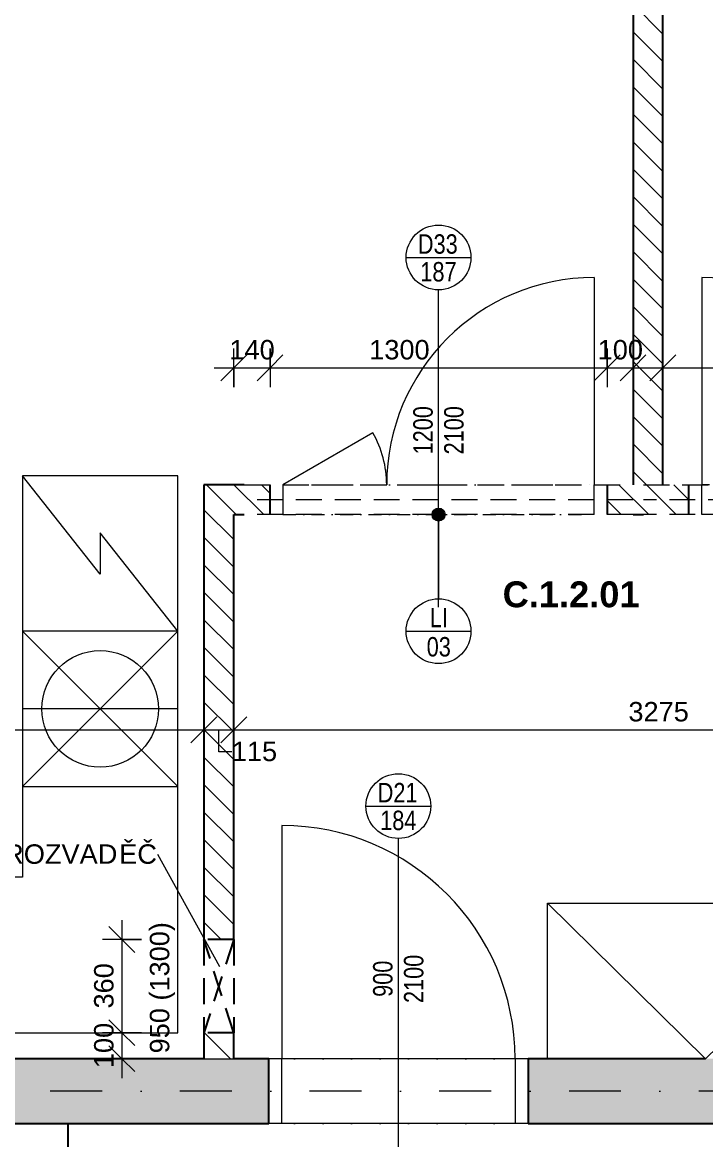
# Model space of a CAD drawing. Header units: millimetres. Extents: x -47427 to -6020, y -7799 to 12520.
# Drawn here: x -35010 to -32375, y -789 to 3523 of the extents above; entities that cross this region are included whole.
import ezdxf

# ---------------------------------------------------------------- set-up
doc = ezdxf.new("R2010")
doc.units = ezdxf.units.MM
for name, pattern in [('HA_Dash_3mm-S1mm', [150, 100, -50]), ('HA_DashDot_10mm-S3mm', [500, 200, -150, 0, -150]), ('HA_DashDot_2_2mm-S0_6mm', [110, 50, -30, 0, -30])]:
    doc.linetypes.add(name, pattern=pattern)
for name, color, linetype, lineweight in [('A-____-____-DIMS', 9, 'Continuous', 5), ('A-____-____-DIMS-50', 9, 'Continuous', 5), ('A-____-____-IDEN', 9, 'Continuous', 9), ('A-AREA-____-IDEN', 9, 'Continuous', 9), ('A-DETL-____-HDLN', 9, 'HA_Dash_3mm-S1mm', 25), ('A-DOOR-____-IDEN', 9, 'Continuous', 9), ('A-DOOR-____-MCUT', 9, 'HA_DashDot_2_2mm-S0_6mm', 9), ('A-DOOR-____-OTLN', 9, 'Continuous', 9), ('A-DOOR-FRAM-MCUT', 9, 'Continuous', 9), ('A-GENM-____-HDLN', 9, 'HA_Dash_3mm-S1mm', 9), ('A-GENM-____-IDEN', 9, 'Continuous', 9), ('A-GENM-____-MCUT', 9, 'HA_Dash_3mm-S1mm', 25), ('A-GENM-____-OTLN', 9, 'Continuous', 9), ('A-WALL-____-MCUT', 9, 'Continuous', 25), ('A-WALL-____-PATT', 9, 'Continuous', 25), ('I-FURN-____-OTLN', 9, 'Continuous', 9), ('I-WALL-____-MCUT', 9, 'Continuous', 25), ('Q-CASE-____-OTLN', 9, 'Continuous', 9), ('Q-SPCQ-____-OTLN', 9, 'Continuous', 9), ('S-GRID-____-OTLN', 9, 'Continuous', 5)]:
    doc.layers.add(name, color=color, linetype=linetype, lineweight=lineweight)
doc.styles.add('Arial_1', font='arial.ttf', dxfattribs={"height": 75})
doc.styles.add('Arial_2', font='arial.ttf', dxfattribs={"width": 0.8, "height": 75})
doc.styles.add('Arial_B', font='arialbd.ttf', dxfattribs={"height": 100})
doc.dimstyles.new('Inner_Dimensions', dxfattribs={"dimscale": 304.8, "dimtxt": 76.519455, "dimasz": 0.328084, "dimexe": 0.246063, "dimexo": 0.0625, "dimgap": 0.032808, "dimtad": 1, "dimdec": 0, "dimzin": 0, "dimdsep": 46, "dimtxsty": 'Arial_1', "dimblk1": 'OBLIQUE', "dimblk2": 'OBLIQUE', "dimsah": 1, "dimcen": 0.09, "dimdle": 0.246063, "dimazin": 0, "dimtfac": 1, "dimtdec": 4, "dimtix": 1, "dimtmove": 2, "dimatfit": 3, "dimfxl": 0.246063, "dimfxlon": 1, "dimtvp": 1, "dimtolj": 1, "dimtzin": 0, "dimlwd": 9, "dimlwe": 9, "dimarcsym": 2})
doc.dimstyles.new('Inner_Dimensions_1', dxfattribs={"dimscale": 304.8, "dimtxt": 76.519455, "dimasz": 0.328084, "dimexe": 0.246063, "dimexo": 0.0625, "dimgap": 0.032808, "dimtad": 1, "dimdec": 0, "dimzin": 0, "dimdsep": 46, "dimtxsty": 'Arial_1', "dimblk1": 'OBLIQUE', "dimblk2": 'OBLIQUE', "dimsah": 1, "dimcen": 0.09, "dimdle": 0.246063, "dimazin": 0, "dimtfac": 1, "dimtdec": 4, "dimtix": 1, "dimtmove": 1, "dimatfit": 3, "dimfxl": 0.246063, "dimfxlon": 1, "dimtvp": 1, "dimtolj": 1, "dimtzin": 0, "dimlwd": 9, "dimlwe": 9, "dimarcsym": 2})
doc.dimstyles.new('Inner_Dimensions_2', dxfattribs={"dimscale": 304.8, "dimtxt": 76.519455, "dimasz": 0.328084, "dimexe": 0.246063, "dimexo": 0.0625, "dimgap": 0.032808, "dimtad": 1, "dimdec": 0, "dimzin": 0, "dimdsep": 46, "dimtxsty": 'Arial_1', "dimblk1": 'OBLIQUE', "dimblk2": 'OBLIQUE', "dimsah": 1, "dimcen": 0.09, "dimdle": 0.246063, "dimazin": 0, "dimtfac": 1, "dimtdec": 4, "dimtix": 1, "dimtmove": 0, "dimatfit": 3, "dimfxl": 0.246063, "dimfxlon": 1, "dimtvp": 1, "dimtolj": 1, "dimtzin": 0, "dimlwd": 9, "dimlwe": 9, "dimarcsym": 2})
pattern_1 = [(135, (0, 0), (-53.03301, -53.03301), [])]

# ---------------------------------------------------------------- blocks, each defined once
blk = doc.blocks.new('HA_DR_Single_Swing_Solid - In_BJ_900x2100_Vstup-2040222-DPS_1NP-C')
at = {"layer": 'A-DOOR-____-MCUT'}
for p, q in [((-450, 125), (450, 125)), ((-450, -125), (450, -125))]:
    blk.add_line(p, q, dxfattribs=at)
at = {"layer": 'A-DOOR-____-OTLN'}
for p, q in [((-500, 125), (500, 125)), ((-500, -125), (500, -125))]:
    blk.add_line(p, q, dxfattribs=at)
at = {"layer": 'A-DOOR-____-OTLN', "lineweight": 5}
blk.add_line((450, -1025), (450, -125), dxfattribs=at)
blk.add_arc((450, -125), 900, 180, 270, dxfattribs=at)
at = {"layer": 'A-DOOR-FRAM-MCUT'}
for p, q in [((-450, -125), (-450, 125)), ((450, 125), (450, -125))]:
    blk.add_line(p, q, dxfattribs=at)
blk = doc.blocks.new('HA_DR_Double_Swing_Solid - In_BJ_1200x2100_800-1662813-DPS_1NP-C')
at = {"layer": 'A-DOOR-____-MCUT'}
for p, q in [((-600, 57.5), (600, 57.5)), ((-600, -57.5), (600, -57.5))]:
    blk.add_line(p, q, dxfattribs=at)
at = {"layer": 'A-DOOR-____-OTLN', "lineweight": 5}
for p, q in [((600, 857.5), (600, 57.5)), ((-253.6, 257.5), (-599.9, 57.5))]:
    blk.add_line(p, q, dxfattribs=at)
for centre, radius, start, end in [((600, 57.5), 800, 90, 180), ((-600, 57.5), 400, 360, 30)]:
    blk.add_arc(centre, radius, start, end, dxfattribs=at)
at = {"layer": 'A-DOOR-FRAM-MCUT'}
for p, q in [((-600, 57.5), (-600, -57.5)), ((600, -57.5), (600, 57.5))]:
    blk.add_line(p, q, dxfattribs=at)
blk = doc.blocks.new('HA_DR_Single_Swing_Solid - In_BJ_800x2100-2040331-DPS_1NP-C')
at = {"layer": 'A-DOOR-____-MCUT'}
for p, q in [((-400, 57.5), (400, 57.5)), ((-400, -57.5), (400, -57.5))]:
    blk.add_line(p, q, dxfattribs=at)
at = {"layer": 'A-DOOR-____-OTLN', "lineweight": 5}
blk.add_line((400, -857.5), (400, -57.5), dxfattribs=at)
blk.add_arc((400, -57.5), 800, 180, 270, dxfattribs=at)
at = {"layer": 'A-DOOR-FRAM-MCUT'}
for p, q in [((-400, -57.5), (-400, 57.5)), ((400, 57.5), (400, -57.5))]:
    blk.add_line(p, q, dxfattribs=at)
blk = doc.blocks.new('Lednice_Mraznička_ADNS - Lednice 600x600x1800-1423141-DPS_1NP-C')
at = {"layer": 'Q-SPCQ-____-OTLN'}
for p, q in [((300, 300), (-300, 300)), ((-300, 300), (-300, -300)), ((300, 300), (-80, 0)), ((80, 0), (-300, -300)), ((-80, 0), (80, 0)), ((-300, -300), (300, -300))]:
    blk.add_line(p, q, dxfattribs=at)
blk = doc.blocks.new('Kuchyňská_linka_myčka_ADNS - Myčka-1423139-DPS_1NP-C')
at = {"layer": 'Q-SPCQ-____-OTLN'}
for p, q in [((300, 300), (-300, 300)), ((-300, 300), (-300, -300)), ((300, 300), (-300, -300)), ((-300, 300), (300, -300)), ((300, 300), (-300, 300)), ((-300, 300), (-300, 0)), ((300, -300), (300, 300)), ((300, 0), (300, 300)), ((-300, 0), (300, 0)), ((-300, -300), (300, -300))]:
    blk.add_line(p, q, dxfattribs=at)
blk.add_circle((0, 0), 225, dxfattribs=at)
blk = doc.blocks.new('NAB_Šatní_skříň_ADNS - 600x2000xšířka-1703272-DPS_1NP-C')
at = {"layer": 'I-FURN-____-OTLN'}
for p, q in [((0, -600), (610, 0)), ((610, 0), (1220, -600)), ((1220, 0), (1220, -599.9)), ((1219.9, -600), (0.1, -600))]:
    blk.add_line(p, q, dxfattribs=at)
blk = doc.blocks.new('Casework 3 - Casework 6-1487061-DPS_1NP-C')
at = {"layer": 'Q-CASE-____-OTLN'}
for p, q in [((-36009.9, 1773.2), (-36609.9, 1773.2)), ((-36609.9, 1773.2), (-36609.9, 1473.2)), ((-36009.9, 1473.2), (-36009.9, 1773.2)), ((-36609.9, 873.2), (-36609.9, 238.2)), ((-36009.9, 223.2), (-36009.9, 873.2)), ((-35009.9, 573.2), (-35009.9, 223.2)), ((-34409.9, -376.8), (-34409.9, 573.2)), ((-35009.9, 223.2), (-36009.9, 223.2)), ((-36244.9, -376.8), (-34409.9, -376.8))]:
    blk.add_line(p, q, dxfattribs=at)
blk = doc.blocks.new('TB_Porotherm KP11_5_1500mm - TB_Porotherm KP11_5_1500mm-1870867-DPS_1NP-C')
at = {"layer": 'A-GENM-____-HDLN'}
for p, q in [((-750, 57.5), (750, 57.5)), ((-750, 0), (750, 0)), ((750, -57.5), (-750, -57.5))]:
    blk.add_line(p, q, dxfattribs=at)
blk = doc.blocks.new('TB_Porotherm KP11_5_1250mm - TB_Porotherm KP11_5_1250mm-1870064-DPS_1NP-C')
at = {"layer": 'A-GENM-____-HDLN'}
for p, q in [((-625, 57.5), (625, 57.5)), ((-625, 0), (625, 0)), ((625, -57.5), (-625, -57.5))]:
    blk.add_line(p, q, dxfattribs=at)
blk = doc.blocks.new('HA_GM_Opening_Rectangle_WallBased - Default-1969288-DPS_1NP-C')
at = {"layer": 'A-GENM-____-MCUT'}
for p, q in [((305, 57.5), (-55, -57.5)), ((-55, 57.5), (305, -57.5)), ((-55, 57.5), (-55, -57.5)), ((-55, 57.5), (305, 57.5)), ((305, 57.5), (305, -57.5)), ((-55, -57.5), (305, -57.5))]:
    blk.add_line(p, q, dxfattribs=at)
blk = doc.blocks.new('HA_TAG_Door_TypeMark_wDimensions - Scale50_Left with Bouble-921048-DPS_1NP-C')
at = {"layer": 'A-DOOR-____-IDEN'}
for p, q in [((-2.5, 22), (2.5, 22)), ((0, -5), (0, 19.5))]:
    blk.add_line(p, q, dxfattribs=at)
blk.add_circle((0, 22), 2.5, dxfattribs=at)
blk = doc.blocks.new('DIMBLOCK126-DPS_1NP-C')
at = {"layer": 'A-____-____-DIMS-50', "lineweight": 9}
for p, q in [((-36709.9, 867.6), (-36709.9, 717.6)), ((-36709.9, 792.6), (-36709.9, 867.6)), ((-34309.9, 867.6), (-34309.9, 717.6)), ((-34309.9, 792.6), (-34309.9, 867.6)), ((-36709.9, 792.6), (-36659.9, 842.6)), ((-34309.9, 792.6), (-34259.9, 842.6)), ((-36709.9, 792.6), (-36759.9, 742.6)), ((-36709.9, 792.6), (-34309.9, 792.6)), ((-34309.9, 792.6), (-34359.9, 742.6))]:
    blk.add_line(p, q, dxfattribs=at)
at = {"layer": 'A-____-____-DIMS-50', "color": 0, "lineweight": 9, "insert": (-35625.3, 900), "char_height": 75, "width": 276.883, "attachment_point": 1, "line_spacing_factor": 0.941778, "style": 'Arial_1'}
blk.add_mtext('2400', dxfattribs=at)
blk = doc.blocks.new('_Oblique')
at = {"color": 0, "linetype": 'ByBlock', "lineweight": -2}
blk.add_line((-0.5, -0.5), (0.5, 0.5), dxfattribs=at)
blk = doc.blocks.new('DIMBLOCK127-DPS_1NP-C')
at = {"layer": 'A-____-____-DIMS-50', "lineweight": 9}
for p, q in [((-34309.9, 867.6), (-34309.9, 717.6)), ((-34309.9, 792.6), (-34309.9, 867.6)), ((-34194.9, 867.6), (-34194.9, 717.6)), ((-34194.9, 792.6), (-34194.9, 867.6)), ((-34309.9, 792.6), (-34259.9, 842.6)), ((-34194.9, 792.6), (-34144.9, 842.6)), ((-34309.9, 792.6), (-34359.9, 742.6)), ((-34309.9, 792.6), (-34194.9, 792.6)), ((-34252.2, 708.2), (-34252.4, 792.6)), ((-34194.9, 792.6), (-34244.9, 742.6)), ((-34202.2, 708.2), (-34252.2, 708.2))]:
    blk.add_line(p, q, dxfattribs=at)
at = {"layer": 'A-____-____-DIMS-50', "color": 0, "lineweight": 9, "insert": (-34202.2, 746.7), "char_height": 75, "width": 207.662, "attachment_point": 1, "line_spacing_factor": 0.941778, "style": 'Arial_1'}
blk.add_mtext('115', dxfattribs=at)
blk = doc.blocks.new('DIMBLOCK128-DPS_1NP-C')
at = {"layer": 'A-____-____-DIMS-50', "lineweight": 9}
for p, q in [((-34194.9, 867.6), (-34194.9, 717.6)), ((-34194.9, 792.6), (-34194.9, 867.6)), ((-30919.9, 867.6), (-30919.9, 717.6)), ((-30919.9, 792.6), (-30919.9, 867.6)), ((-34194.9, 792.6), (-34144.9, 842.6)), ((-30919.9, 792.6), (-30869.9, 842.6)), ((-34194.9, 792.6), (-34244.9, 742.6)), ((-34194.9, 792.6), (-30919.9, 792.6)), ((-30919.9, 792.6), (-30969.9, 742.6))]:
    blk.add_line(p, q, dxfattribs=at)
at = {"layer": 'A-____-____-DIMS-50', "color": 0, "lineweight": 9, "insert": (-32672.8, 900), "char_height": 75, "width": 276.883, "attachment_point": 1, "line_spacing_factor": 0.941778, "style": 'Arial_1'}
blk.add_mtext('3275', dxfattribs=at)
blk = doc.blocks.new('DIMBLOCK169-DPS_1NP-C')
at = {"layer": 'A-____-____-DIMS-50', "lineweight": 9}
for p, q in [((-32539.9, 2264.8), (-32539.9, 2114.8)), ((-32539.9, 2189.8), (-32539.9, 2264.8)), ((-31989.9, 2264.8), (-31989.9, 2114.8)), ((-31989.9, 2189.8), (-31989.9, 2264.8)), ((-32539.9, 2189.8), (-32489.9, 2239.8)), ((-31989.9, 2189.8), (-31939.9, 2239.8)), ((-32614.9, 2189.8), (-31914.9, 2189.8)), ((-32539.9, 2189.8), (-32589.9, 2139.8)), ((-31989.9, 2189.8), (-32039.9, 2139.8))]:
    blk.add_line(p, q, dxfattribs=at)
at = {"layer": 'A-____-____-DIMS-50', "color": 0, "lineweight": 9, "insert": (-32351.4, 2297.2), "char_height": 75, "width": 207.662, "attachment_point": 1, "line_spacing_factor": 0.941778, "style": 'Arial_1'}
blk.add_mtext('550', dxfattribs=at)
blk = doc.blocks.new('DIMBLOCK170-DPS_1NP-C')
at = {"layer": 'A-____-____-DIMS-50', "lineweight": 9}
for p, q in [((-34194.9, 2114.8), (-34194.9, 2264.8)), ((-34054.9, 2264.8), (-34054.9, 2114.8)), ((-34054.9, 2189.8), (-34054.9, 2264.8)), ((-34194.9, 2189.8), (-34144.9, 2239.8)), ((-34054.9, 2189.8), (-34004.9, 2239.8)), ((-34269.9, 2189.8), (-34054.9, 2189.8)), ((-34194.9, 2189.8), (-34244.9, 2139.8)), ((-34194.9, 2189.8), (-34194.9, 2114.8)), ((-34054.9, 2189.8), (-34104.9, 2139.8))]:
    blk.add_line(p, q, dxfattribs=at)
at = {"layer": 'A-____-____-DIMS-50', "color": 0, "lineweight": 9, "insert": (-34211.4, 2297.2), "char_height": 75, "width": 207.662, "attachment_point": 1, "line_spacing_factor": 0.941778, "style": 'Arial_1'}
blk.add_mtext('140', dxfattribs=at)
blk = doc.blocks.new('DIMBLOCK171-DPS_1NP-C')
at = {"layer": 'A-____-____-DIMS-50', "lineweight": 9}
for p, q in [((-34054.9, 2264.8), (-34054.9, 2114.8)), ((-34054.9, 2189.8), (-34054.9, 2264.8)), ((-32754.9, 2264.8), (-32754.9, 2114.8)), ((-32754.9, 2189.8), (-32754.9, 2264.8)), ((-34054.9, 2189.8), (-34004.9, 2239.8)), ((-32754.9, 2189.8), (-32704.9, 2239.8)), ((-34054.9, 2189.8), (-34104.9, 2139.8)), ((-34054.9, 2189.8), (-32754.9, 2189.8)), ((-32754.9, 2189.8), (-32804.9, 2139.8))]:
    blk.add_line(p, q, dxfattribs=at)
at = {"layer": 'A-____-____-DIMS-50', "color": 0, "lineweight": 9, "insert": (-33672.4, 2297.2), "char_height": 75, "width": 276.883, "attachment_point": 1, "line_spacing_factor": 0.941778, "style": 'Arial_1'}
blk.add_mtext('1300', dxfattribs=at)
blk = doc.blocks.new('DIMBLOCK172-DPS_1NP-C')
at = {"layer": 'A-____-____-DIMS-50', "lineweight": 9}
for p, q in [((-32754.9, 2264.8), (-32754.9, 2114.8)), ((-32754.9, 2189.8), (-32754.9, 2264.8)), ((-32654.9, 2264.8), (-32654.9, 2114.8)), ((-32654.9, 2189.8), (-32654.9, 2264.8)), ((-32754.9, 2189.8), (-32704.9, 2239.8)), ((-32654.9, 2189.8), (-32604.9, 2239.8)), ((-32754.9, 2189.8), (-32804.9, 2139.8)), ((-32754.9, 2189.8), (-32579.9, 2189.8)), ((-32654.9, 2189.8), (-32704.9, 2139.8))]:
    blk.add_line(p, q, dxfattribs=at)
at = {"layer": 'A-____-____-DIMS-50', "color": 0, "lineweight": 9, "insert": (-32791.4, 2297.2), "char_height": 75, "width": 207.662, "attachment_point": 1, "line_spacing_factor": 0.941778, "style": 'Arial_1'}
blk.add_mtext('100', dxfattribs=at)
blk = doc.blocks.new('DIMBLOCK195-DPS_1NP-C')
at = {"layer": 'A-____-____-DIMS-50', "lineweight": 9}
for p, q in [((-34626.1, 58.5), (-34626.1, -376.5)), ((-34626.1, -16.5), (-34676.1, 33.5)), ((-34551.1, -16.5), (-34701.1, -16.5)), ((-34626.1, -16.5), (-34576.1, -66.5)), ((-34626.1, -16.5), (-34551.1, -16.5)), ((-34626.1, -376.5), (-34676.1, -326.5)), ((-34551.1, -376.5), (-34701.1, -376.5)), ((-34626.1, -376.5), (-34576.1, -426.5)), ((-34626.1, -376.5), (-34551.1, -376.5))]:
    blk.add_line(p, q, dxfattribs=at)
at = {"layer": 'A-____-____-DIMS-50', "color": 0, "lineweight": 9, "insert": (-34733.4, -283), "char_height": 75, "width": 207.662, "attachment_point": 1, "rotation": 90, "line_spacing_factor": 0.941778, "style": 'Arial_1'}
blk.add_mtext('360', dxfattribs=at)
blk = doc.blocks.new('DIMBLOCK196-DPS_1NP-C')
at = {"layer": 'A-____-____-DIMS-50', "lineweight": 9}
for p, q in [((-34626.1, -376.5), (-34676.1, -326.5)), ((-34551.1, -376.5), (-34701.1, -376.5)), ((-34626.1, -376.5), (-34626.1, -551.8)), ((-34626.1, -376.5), (-34576.1, -426.5)), ((-34626.1, -376.5), (-34551.1, -376.5)), ((-34626.1, -476.8), (-34676.1, -426.8)), ((-34551.1, -476.8), (-34701.1, -476.8)), ((-34626.1, -476.8), (-34576.1, -526.8)), ((-34626.1, -476.8), (-34551.1, -476.8))]:
    blk.add_line(p, q, dxfattribs=at)
at = {"layer": 'A-____-____-DIMS-50', "color": 0, "lineweight": 9, "insert": (-34733.4, -513.2), "char_height": 75, "width": 207.662, "attachment_point": 1, "rotation": 90, "line_spacing_factor": 0.941778, "style": 'Arial_1'}
blk.add_mtext('100', dxfattribs=at)
blk = doc.blocks.new('HA_TAG_GM_Products - Generic-588599-DPS_1NP-C')
at = {"layer": 'A-GENM-____-IDEN'}
blk.add_line((-2.5, 0), (2.5, 0), dxfattribs=at)
blk.add_circle((0, 0), 2.5, dxfattribs=at)

msp = doc.modelspace()

# ---------------------------------------------------------------- hatches: boundary and pattern name
at = {"layer": 'A-GENM-____-IDEN'}
h = msp.add_hatch(color=256, dxfattribs=at)
edge = h.paths.add_edge_path()
edge.add_arc((-33404.9, 1623.2), 25, 0, 360)
at = {"layer": 'A-WALL-____-PATT', "lineweight": 5}
h = msp.add_hatch(dxfattribs=at)
h.set_pattern_fill('FP_3', color=256, style=0, pattern_type=2)
h.set_pattern_definition(pattern_1)
h.paths.add_polyline_path([(-32539.9, 1738.2), (-32539.9, 6148.2), (-32654.9, 6148.2), (-32654.9, 1738.2)])
h = msp.add_hatch(dxfattribs=at)
h.set_pattern_fill('FP_3', color=256, style=0, pattern_type=2)
h.set_pattern_definition(pattern_1)
h.paths.add_polyline_path([(-34194.9, -476.8), (-34194.9, -376.5), (-34309.9, -376.5), (-34309.9, -476.8), (-34262.6, -476.8)])
h.paths.add_polyline_path([(-34262.6, -16.5), (-34194.9, -16.5), (-34194.9, 1738.2), (-34309.9, 1738.2), (-34309.9, -16.5)])
h = msp.add_hatch(dxfattribs=at)
h.set_pattern_fill('FP_3', color=256, style=0, pattern_type=2)
h.set_pattern_definition(pattern_1)
h.paths.add_polyline_path([(-30919.9, 1623.2), (-30919.9, 1738.2), (-31539.9, 1738.2), (-31539.9, 1623.2), (-31070.7, 1623.2)])
h.paths.add_polyline_path([(-32439.9, 1623.2), (-32439.9, 1738.2), (-32754.9, 1738.2), (-32754.9, 1623.2)])
h.paths.add_polyline_path([(-34054.9, 1623.2), (-34054.9, 1738.2), (-34194.9, 1738.2), (-34194.9, 1623.2)])
at = {"layer": 'A-WALL-____-PATT', "lineweight": 9}
h = msp.add_hatch(color=256, dxfattribs=at)
h.paths.add_polyline_path([(-28859.9, -726.8), (-28859.9, -476.8), (-33059.9, -476.8), (-33059.9, -726.8), (-29474.7, -726.8)])
h.paths.add_polyline_path([(-34059.9, -726.8), (-34059.9, -476.8), (-39124.9, -476.8), (-39124.9, -726.8), (-34262.6, -726.8)])
h.paths.add_polyline_path([(-40124.9, -726.8), (-40124.9, -476.8), (-40224.9, -476.8), (-40224.9, -726.8)])

# ---------------------------------------------------------------- linework, layer by layer
at = {"layer": 'A-____-____-IDEN'}
msp.add_line((-34247.9, -122.5), (-34487.8, 311.9), dxfattribs=at)
at = {"layer": 'A-DETL-____-HDLN'}
msp.add_line((-34834.9, -726.8), (-34834.9, -2226.8), dxfattribs=at)
at = {"layer": 'A-GENM-____-IDEN'}
msp.add_line((-33404.9, 1623.2), (-33404.9, 1298.2), dxfattribs=at)
msp.add_circle((-33404.9, 1623.2), 25, dxfattribs=at)
at = {"layer": 'A-WALL-____-MCUT', "lineweight": 9}
msp.add_line((-34309.9, -476.8), (-34194.9, -476.8), dxfattribs=at)
at = {"layer": 'I-WALL-____-MCUT'}
for p, q in [((-32654.9, 6148.2), (-32654.9, 1738.2)), ((-32539.9, 1738.2), (-32539.9, 6148.2)), ((-34155, 1738.2), (-34309.9, 1738.2)), ((-34309.9, 1738.2), (-34309.9, -16.5)), ((-34054.9, 1623.2), (-34054.9, 1738.2)), ((-32754.9, 1738.2), (-32754.9, 1623.2)), ((-32439.9, 1623.2), (-32439.9, 1738.2)), ((-34194.9, -16.5), (-34194.9, 1623.2)), ((-34194.9, 1623.2), (-34155, 1623.2)), ((-32654.9, 1623.2), (-32615, 1623.2)), ((-34309.9, -376.5), (-34309.9, -476.8)), ((-34194.9, -476.8), (-34194.9, -376.5)), ((-34309.9, -476.8), (-36244.9, -476.8)), ((-34059.9, -476.8), (-34194.9, -476.8)), ((-34059.9, -726.8), (-34059.9, -476.8)), ((-32375, -476.8), (-33059.9, -476.8)), ((-33059.9, -476.8), (-33059.9, -726.8)), ((-39124.9, -726.8), (-34060, -726.8)), ((-33059.9, -726.8), (-30084.9, -726.8))]:
    msp.add_line(p, q, dxfattribs=at)
at = {"layer": 'S-GRID-____-OTLN', "linetype": 'HA_DashDot_10mm-S3mm', "lineweight": 9}
msp.add_line((-22199.7, -601.8), (-45827.4, -601.8), dxfattribs=at)

# ---------------------------------------------------------------- block references
at = {"layer": 'A-DOOR-____-IDEN', "xscale": 49.99999999999998, "yscale": 49.99999999999998, "zscale": 49.99999999999998}
for p in [(-33404.9, 1515.7), (-33559.9, -601.8)]:
    msp.add_blockref('HA_TAG_Door_TypeMark_wDimensions - Scale50_Left with Bouble-921048-DPS_1NP-C', p, dxfattribs=at)
at = {"layer": 'A-DOOR-____-OTLN'}
msp.add_blockref('HA_DR_Double_Swing_Solid - In_BJ_1200x2100_800-1662813-DPS_1NP-C', (-33404.9, 1680.7), dxfattribs=at)
at = {"layer": 'A-DOOR-____-OTLN', "rotation": 180}
for name, p in [('HA_DR_Single_Swing_Solid - In_BJ_800x2100-2040331-DPS_1NP-C', (-31989.9, 1680.7)), ('HA_DR_Single_Swing_Solid - In_BJ_900x2100_Vstup-2040222-DPS_1NP-C', (-33559.9, -601.8))]:
    msp.add_blockref(name, p, dxfattribs=at)
at = {"layer": 'A-GENM-____-IDEN', "xscale": 49.99999999999998, "yscale": 49.99999999999998, "zscale": 49.99999999999998}
msp.add_blockref('HA_TAG_GM_Products - Generic-588599-DPS_1NP-C', (-33404.9, 1173.2), dxfattribs=at)
at = {"layer": 'A-GENM-____-OTLN'}
for name, p, rotation in [('TB_Porotherm KP11_5_1500mm - TB_Porotherm KP11_5_1500mm-1870867-DPS_1NP-C', (-33404.9, 1680.7), 180), ('TB_Porotherm KP11_5_1250mm - TB_Porotherm KP11_5_1250mm-1870064-DPS_1NP-C', (-31989.9, 1680.7), 180), ('HA_GM_Opening_Rectangle_WallBased - Default-1969288-DPS_1NP-C', (-34252.4, -71.5), 269.9999999999997)]:
    msp.add_blockref(name, p, dxfattribs=dict(at, rotation=rotation))
at = {"layer": 'I-FURN-____-OTLN', "rotation": 180}
msp.add_blockref('NAB_Šatní_skříň_ADNS - 600x2000xšířka-1703272-DPS_1NP-C', (-31764.9, -476.8), dxfattribs=at)
at = {"layer": 'Q-CASE-____-OTLN'}
msp.add_blockref('Casework 3 - Casework 6-1487061-DPS_1NP-C', (0, 0), dxfattribs=at)
at = {"layer": 'Q-SPCQ-____-OTLN'}
for name, p, rotation in [('Lednice_Mraznička_ADNS - Lednice 600x600x1800-1423141-DPS_1NP-C', (-34709.9, 1473.2), 269.9999999999991), ('Kuchyňská_linka_myčka_ADNS - Myčka-1423139-DPS_1NP-C', (-34709.9, 873.2), 180)]:
    msp.add_blockref(name, p, dxfattribs=dict(at, rotation=rotation))

# ---------------------------------------------------------------- texts
at = {"layer": 'A-____-____-IDEN', "lineweight": 5, "char_height": 75, "attachment_point": 1, "style": 'Arial_1'}
for s, insert, width in [('OTVOR PRO ROZVAD', (-35737.8, 350.5), 1334.81), ('ĚČ', (-34636.5, 350.5), 176.371)]:
    msp.add_mtext(s, dxfattribs=dict(at, insert=insert, width=width))
at = {"layer": 'A-AREA-____-IDEN', "lineweight": 5, "insert": (-33157.8, 1365.5), "char_height": 100, "width": 653.375, "attachment_point": 1, "style": 'Arial_B'}
msp.add_mtext('C.1.2.01', dxfattribs=at)
at = {"layer": 'A-DOOR-____-IDEN', "lineweight": 5, "char_height": 75, "attachment_point": 1, "style": 'Arial_2'}
for s, insert, width in [('D33', (-33484.7, 2705.1), 189.198), ('187', (-33475.1, 2598), 173.164), ('D21', (-33639.7, 587.6), 189.198), ('184', (-33630.1, 480.5), 173.164)]:
    msp.add_mtext(s, dxfattribs=dict(at, insert=insert, width=width))
at = {"layer": 'A-DOOR-____-IDEN', "lineweight": 5, "char_height": 75, "attachment_point": 1, "rotation": 90, "style": 'Arial_2'}
for s, insert, width in [('1200', (-33502.5, 1855.5), 230.886), ('2100', (-33383.4, 1855.5), 230.886), ('2100', (-33538.4, -262), 230.886), ('900', (-33657.5, -238.2), 173.164)]:
    msp.add_mtext(s, dxfattribs=dict(at, insert=insert, width=width))
at = {"layer": 'A-GENM-____-IDEN', "lineweight": 5, "char_height": 75, "attachment_point": 1, "style": 'Arial_2'}
for s, insert, width in [('LI', (-33438.7, 1263.3), 86.582), ('03', (-33450.7, 1150.6), 115.443)]:
    msp.add_mtext(s, dxfattribs=dict(at, insert=insert, width=width))
at = {"layer": 'A-GENM-____-IDEN', "lineweight": 5, "insert": (-34518.3, -456.4), "char_height": 75, "width": 629.325, "attachment_point": 1, "rotation": 90, "style": 'Arial_1'}
msp.add_mtext('950 (1300)', dxfattribs=at)

# ---------------------------------------------------------------- dimensions: what is measured, and where the dimension line sits
at = {"layer": 'A-____-____-DIMS', "lineweight": 9}
for base, p1, p2, override, picture, middle in [((-34054.9, 2189.8), (-34194.9, 2114.8), (-34054.9, 2264.8), {"dimpost": '<>', "dimfxl": 205.182845}, 'DIMBLOCK170-DPS_1NP-C', (-34124.9, 2238.1)), ((-32654.9, 2189.8), (-32754.9, 2264.8), (-32654.9, 2264.8), {"dimpost": '<>', "dimfxl": 100}, 'DIMBLOCK172-DPS_1NP-C', (-32704.9, 2238.1)), ((-31989.9, 2189.8), (-32539.9, 2264.8), (-31989.9, 2264.8), {"dimpost": '<>', "dimfxl": 550}, 'DIMBLOCK169-DPS_1NP-C', (-32264.9, 2238.1)), ((-34309.9, 792.6), (-36709.9, 867.6), (-34309.9, 867.6), {"dimpost": '<>', "dimfxl": 2400}, 'DIMBLOCK126-DPS_1NP-C', (-35509.9, 840.9)), ((-30919.9, 792.6), (-34194.9, 867.6), (-30919.9, 867.6), {"dimpost": '<>', "dimfxl": 3275}, 'DIMBLOCK128-DPS_1NP-C', (-32557.4, 840.9))]:
    dim = msp.add_linear_dim(base=base, p1=p1, p2=p2, dimstyle='Inner_Dimensions_2', override=override, dxfattribs=at)
    dim.commit()
    dim.dimension.update_dxf_attribs({"geometry": picture, "text_midpoint": middle})
for base, p1, p2, dimstyle, override, picture, middle in [((-32754.9, 2189.8), (-34054.9, 2264.8), (-32754.9, 2264.8), 'Inner_Dimensions', {"dimpost": '<>', "dimfxl": 1300}, 'DIMBLOCK171-DPS_1NP-C', (-33533.9, 2247.2)), ((-34194.9, 792.6), (-34309.9, 867.6), (-34194.9, 867.6), 'Inner_Dimensions_1', {"dimpost": '<>', "dimfxl": 115}, 'DIMBLOCK127-DPS_1NP-C', (-34098.4, 696.7))]:
    dim = msp.add_linear_dim(base=base, p1=p1, p2=p2, dimstyle=dimstyle, override=override, dxfattribs=at)
    dim.commit()
    dim.dimension.update_dxf_attribs({"geometry": picture, "text_midpoint": middle, "dimtype": 160})
for base, p1, p2, override, picture, middle in [((-34626.1, -376.5), (-34551.1, -16.5), (-34551.1, -376.5), {"dimpost": '<>', "dimfxl": 360}, 'DIMBLOCK195-DPS_1NP-C', (-34674.4, -196.5)), ((-34626.1, -476.8), (-34551.1, -376.5), (-34551.1, -476.8), {"dimpost": '<>', "dimfxl": 100.306175}, 'DIMBLOCK196-DPS_1NP-C', (-34674.3, -426.6))]:
    dim = msp.add_linear_dim(base=base, p1=p1, p2=p2, angle=90, dimstyle='Inner_Dimensions_2', override=override, dxfattribs=at)
    dim.commit()
    dim.dimension.update_dxf_attribs({"geometry": picture, "text_midpoint": middle})

doc.saveas('drawing.dxf')
